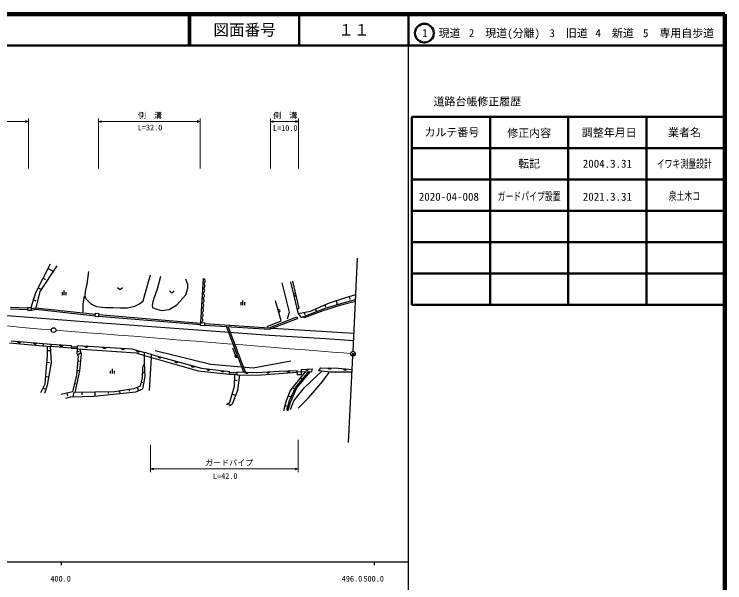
# Model space of a CAD drawing. Units: millimetres, scale not verified. Extents: x 40000 to 680000, y 20000 to 380000.
# Drawn here: x 453014 to 680000, y 198357 to 380000 of the extents above; entities that cross this region are included whole.
import ezdxf
from ezdxf.enums import TextEntityAlignment as Align

# ---------------------------------------------------------------- set-up
doc = ezdxf.new("R2010")
doc.units = ezdxf.units.MM
doc.header["$LTSCALE"] = 1000
doc.header["$PDMODE"] = 32
doc.header["$PDSIZE"] = 500
doc.linetypes.add('CHAIN', pattern=[18.5, 12, -1.5, 3.5, -1.5])
for name, color, linetype, lineweight in [('M-BGD', 7, 'Continuous', 25), ('M-BMK', 2, 'CHAIN', 13), ('M-BMK-OTRS', 5, 'Continuous', 25), ('M-BMK-SRVR', 3, 'Continuous', 25), ('M-STR-HTXT', 7, 'Continuous', 13), ('M-TTL', 2, 'Continuous', 140), ('M-TTL-BAND', 7, 'Continuous', 25), ('M-TTL-FRAM', 2, 'Continuous', 50), ('M-TTL-LINE', 7, 'Continuous', 50)]:
    doc.layers.add(name, color=color, linetype=linetype, lineweight=lineweight)
doc.layers.add('M-OTRS', color=6, linetype='Continuous')
doc.layers.add('M-TTL-TXT', color=7, linetype='Continuous')
doc.styles.add('ＭＳ ゴシック', font='')
doc.styles.get('ＭＳ ゴシック').set_extended_font_data('MS Gothic')

msp = doc.modelspace()

# ---------------------------------------------------------------- linework, layer by layer
at = {"layer": 'M-BGD'}
for p, q in [((459935, 291061), (464613, 300274)), ((466607, 299562), (461194, 291418)), ((463833, 298739), (465498, 297894)), ((462274, 295668), (463057, 295270)), ((512579, 281495), (513432, 295575)), ((540917, 284770), (538631, 294200)), ((541260, 294486), (543374, 285513)), ((541860, 294714), (543889, 286113)), ((458441, 286340), (459935, 291061)), ((461194, 291418), (459901, 286223)), ((460715, 292597), (461659, 292118)), ((468296, 291178), (468296, 290278)), ((468896, 291774), (468896, 290274)), ((469496, 291178), (469496, 290278)), ((459188, 288701), (459928, 288467)), ((525956, 288552), (525956, 287052)), ((538317, 281998), (536488, 288456)), ((553719, 287770), (558977, 289542)), ((555824, 288432), (556191, 287266)), ((557348, 287627), (562066, 288875)), ((557486, 287147), (562040, 288351)), ((558977, 289542), (562141, 290417)), ((560035, 289755), (560282, 288970)), ((451862, 286407), (457351, 286202)), ((457349, 286317), (458441, 286340)), ((457371, 285315), (457349, 286317)), ((458441, 286340), (458463, 285339)), ((458448, 286006), (459901, 286223)), ((459901, 286223), (478984, 284145)), ((525356, 287956), (525356, 287056)), ((526556, 287956), (526556, 287056)), ((543374, 285513), (543889, 286113)), ((544718, 283141), (552319, 286056)), ((547689, 285113), (553719, 287770)), ((552211, 287106), (552463, 286535)), ((552319, 286056), (557348, 287627)), ((552483, 285583), (557486, 287147)), ((428849, 285587), (453611, 283504)), ((451804, 285909), (457362, 285701)), ((458463, 285339), (457371, 285315)), ((458459, 285502), (459911, 285719)), ((459911, 285719), (478943, 283647)), ((478925, 283426), (479010, 284460)), ((479010, 284460), (480022, 284377)), ((480022, 284377), (479937, 283343)), ((479995, 284040), (512572, 281335)), ((540345, 282684), (540917, 284770)), ((543374, 285513), (543689, 284370)), ((543689, 284370), (547689, 285113)), ((543689, 284370), (544718, 283141)), ((552483, 285583), (545679, 282974)), ((545689, 284741), (545817, 284054)), ((549197, 285777), (549543, 284992)), ((453611, 283504), (472465, 282046)), ((472465, 282046), (501247, 279910)), ((479937, 283343), (478925, 283426)), ((479953, 283542), (512552, 280835)), ((512540, 280551), (512579, 281495)), ((512579, 281495), (513814, 281444)), ((533859, 280284), (538317, 281998)), ((534477, 279838), (543337, 283284)), ((534555, 279332), (543518, 282818)), ((543337, 283284), (543518, 282818)), ((545679, 282974), (545500, 283441)), ((501247, 279910), (517445, 278712)), ((513774, 280499), (512540, 280551)), ((513814, 281444), (513774, 280499)), ((513783, 280702), (534555, 279332)), ((513816, 281201), (534477, 279838)), ((526379, 265692), (520840, 280237)), ((526921, 265672), (521388, 280201)), ((535405, 279663), (561544, 278145)), ((517445, 278712), (534559, 277514)), ((534559, 277514), (552382, 276356)), ((451464, 275009), (462194, 274103)), ((452082, 275678), (462255, 274790)), ((462255, 274790), (462194, 274103)), ((462255, 274790), (464845, 274580)), ((552382, 276356), (561427, 275722)), ((462198, 274092), (464789, 273882)), ((463696, 271071), (463694, 273971)), ((463695, 272521), (464625, 272522)), ((464545, 273902), (464841, 268782)), ((464789, 273882), (464845, 274580)), ((471220, 273325), (464789, 273882)), ((464845, 274580), (471236, 274111)), ((471236, 274111), (471220, 273325)), ((471220, 273325), (473097, 273266)), ((471236, 273824), (473133, 273765)), ((473086, 273116), (472967, 271570)), ((473161, 274155), (473086, 273116)), ((473086, 273116), (492005, 271784)), ((473161, 274155), (490625, 273062)), ((474538, 271379), (473927, 273057)), ((490625, 273062), (494681, 271932)), ((498010, 272557), (515811, 268228)), ((524067, 270187), (522864, 273269)), ((462882, 261959), (463696, 271071)), ((473443, 270784), (472896, 264692)), ((472967, 271570), (473443, 270784)), ((473027, 272343), (473743, 272288)), ((473205, 271177), (474357, 271875)), ((473967, 266025), (474538, 271379)), ((492005, 271784), (494671, 270927)), ((494647, 268500), (494681, 271932)), ((494671, 270927), (496836, 270308)), ((496895, 271314), (494681, 271932)), ((496218, 259742), (496836, 270308)), ((496836, 270308), (496895, 271314)), ((496836, 270308), (511786, 266096)), ((496895, 271314), (512796, 266882)), ((463493, 268793), (464290, 268721)), ((464841, 268782), (463542, 261540)), ((473307, 269261), (473904, 269208)), ((494647, 268500), (493981, 267215)), ((494837, 264311), (494647, 268500)), ((515811, 268228), (529374, 267047)), ((529374, 267047), (541392, 269288)), ((472468, 259171), (473967, 266025)), ((473033, 266215), (473978, 266130)), ((483695, 266107), (483695, 265207)), ((484295, 266703), (484295, 265203)), ((484895, 266107), (484895, 265207)), ((493981, 267215), (493909, 263812)), ((511786, 266096), (521781, 265049)), ((512796, 266882), (521831, 265895)), ((521781, 265049), (521831, 265895)), ((524138, 265774), (524115, 264840)), ((524138, 265774), (530378, 265546)), ((530378, 265546), (537781, 265979)), ((530583, 264703), (543335, 265631)), ((537781, 265979), (543310, 266216)), ((547000, 265852), (542836, 260856)), ((542836, 261830), (546182, 265808)), ((543263, 260588), (547681, 265888)), ((543310, 266216), (543372, 264771)), ((544682, 265728), (543335, 265631)), ((544682, 266503), (548348, 266753)), ((544682, 266503), (544682, 265728)), ((544682, 265728), (548098, 265910)), ((544682, 265728), (544727, 264840)), ((545748, 260724), (551424, 266018)), ((548098, 265910), (548348, 266753)), ((550898, 267025), (550249, 266159)), ((550249, 266159), (554091, 265699)), ((550898, 267025), (556553, 266916)), ((554091, 265699), (560941, 265724)), ((556553, 266916), (560980, 266530)), ((463086, 264237), (464011, 264154)), ((472896, 264692), (471659, 259361)), ((493909, 263812), (493290, 261170)), ((493945, 265513), (494783, 265496)), ((494123, 260313), (494837, 264311)), ((521781, 265049), (524118, 264954)), ((524130, 265454), (521810, 265548)), ((523364, 261150), (523519, 264979)), ((524115, 264840), (530583, 264703)), ((525003, 264794), (524320, 259761)), ((544727, 264840), (543383, 264772)), ((544509, 263819), (544977, 263425)), ((551551, 262765), (553656, 265571)), ((461562, 259185), (462882, 261959)), ((463542, 261540), (462662, 258789)), ((472277, 262027), (472743, 261919)), ((493290, 261170), (491244, 260313)), ((493600, 262491), (494125, 262368)), ((521906, 256094), (523364, 261150)), ((523441, 263064), (524233, 263032)), ((541212, 259530), (542836, 261830)), ((547088, 257599), (551551, 262765)), ((462222, 260572), (462748, 260321)), ((471659, 259361), (468065, 258505)), ((469862, 258933), (470060, 258100)), ((472063, 259266), (471709, 257760)), ((485080, 259361), (472468, 259171)), ((474570, 259203), (474582, 258382)), ((478417, 257934), (491815, 259409)), ((478774, 259266), (478794, 257975)), ((482978, 259330), (482986, 258794)), ((491244, 260313), (485080, 259361)), ((486621, 259599), (486737, 258850)), ((489703, 260075), (489785, 259545)), ((491815, 259409), (494123, 260313)), ((492267, 260742), (492683, 259749)), ((524320, 259761), (522680, 255388)), ((539995, 256608), (541212, 259530)), ((542836, 260856), (540861, 256473)), ((541330, 256297), (543263, 260588)), ((542024, 260680), (542357, 260445)), ((542305, 256515), (545748, 260724)), ((469517, 257386), (471040, 257743)), ((471040, 257743), (478417, 257934)), ((522635, 258622), (523770, 258295)), ((539183, 253361), (539995, 256608)), ((540604, 258069), (541426, 257727)), ((541284, 253710), (542305, 256515)), ((543772, 254156), (547088, 257599)), ((520813, 255297), (521906, 256094)), ((521359, 255696), (521696, 255233)), ((522680, 255388), (521746, 254819)), ((539589, 254985), (540049, 254870)), ((540861, 256473), (539941, 253415)), ((540419, 253271), (541330, 256297))]:
    msp.add_line(p, q, dxfattribs=at)
for points in [[(476782, 297804), (476211, 293807), (475711, 291381), (475568, 290061), (475890, 289062), (477460, 287492), (479351, 286600), (482027, 286350), (484560, 286350), (486844, 286172), (489199, 286207), (491518, 286778), (493088, 287492), (494158, 288420), (494729, 290346), (496513, 296769)], [(499760, 296162), (498726, 292202), (497762, 289454), (497298, 288134), (497084, 287099), (497227, 286350), (497905, 285958), (499939, 285351), (502472, 285636), (504970, 287135), (507824, 290311), (508467, 292452), (508467, 293700), (507824, 295377)], [(513337, 294010), (513521, 294058), (513679, 294143), (513860, 294285), (513964, 294451), (514034, 294631), (514049, 294874), (514001, 295061), (513918, 295239), (513755, 295402), (513608, 295501), (513432, 295575)], [(513242, 292446), (513426, 292494), (513584, 292578), (513765, 292720), (513870, 292887), (513939, 293067), (513954, 293309), (513907, 293497), (513823, 293675), (513660, 293837), (513513, 293937), (513337, 294010)], [(486058, 292736), (486808, 292028), (487558, 292736)], [(502650, 291595), (503400, 290886), (504150, 291595)], [(513053, 289317), (513236, 289365), (513395, 289450), (513576, 289592), (513680, 289758), (513750, 289938), (513765, 290181), (513717, 290368), (513634, 290546), (513471, 290709), (513324, 290808), (513148, 290881)], [(513148, 290881), (513331, 290929), (513489, 291014), (513671, 291156), (513775, 291322), (513845, 291503), (513859, 291745), (513812, 291932), (513728, 292110), (513566, 292273), (513418, 292372), (513242, 292446)], [(542989, 289927), (542868, 289939), (542759, 289975), (542630, 290043), (542547, 290136), (542486, 290242), (542450, 290393), (542457, 290516), (542490, 290636), (542575, 290757), (542656, 290837), (542760, 290900)], [(475033, 284780), (474998, 287492), (475426, 289883)], [(512958, 287753), (513142, 287801), (513300, 287885), (513481, 288027), (513585, 288194), (513655, 288374), (513670, 288616), (513622, 288804), (513539, 288982), (513376, 289144), (513229, 289244), (513053, 289317)], [(512769, 284624), (512952, 284672), (513110, 284756), (513292, 284899), (513396, 285065), (513466, 285245), (513480, 285488), (513433, 285675), (513349, 285853), (513186, 286016), (513039, 286115), (512863, 286188)], [(512863, 286188), (513047, 286236), (513205, 286321), (513386, 286463), (513491, 286629), (513560, 286810), (513575, 287052), (513528, 287239), (513444, 287417), (513281, 287580), (513134, 287679), (512958, 287753)], [(512674, 283060), (512857, 283108), (513015, 283192), (513197, 283334), (513301, 283501), (513371, 283681), (513386, 283923), (513338, 284111), (513255, 284288), (513092, 284451), (512945, 284551), (512769, 284624)], [(537266, 285708), (537387, 285701), (537498, 285670), (537629, 285608), (537717, 285519), (537783, 285415), (537825, 285266), (537823, 285144), (537796, 285022), (537716, 284898), (537639, 284813), (537538, 284746)], [(512579, 281495), (512762, 281543), (512921, 281628), (513102, 281770), (513206, 281936), (513276, 282117), (513291, 282359), (513243, 282546), (513160, 282724), (512997, 282887), (512850, 282986), (512674, 283060)], [(455123, 275412), (455073, 275301), (455005, 275209), (454901, 275108), (454786, 275058), (454666, 275033), (454512, 275047), (454398, 275092), (454293, 275161), (454206, 275279), (454154, 275381), (454127, 275499)], [(460210, 274968), (460160, 274857), (460092, 274765), (459987, 274664), (459873, 274614), (459752, 274589), (459598, 274603), (459484, 274648), (459380, 274717), (459292, 274835), (459241, 274938), (459213, 275055)], [(468539, 274309), (468491, 274197), (468424, 274104), (468321, 274002), (468207, 273950), (468087, 273923), (467933, 273935), (467818, 273978), (467713, 274046), (467624, 274163), (467571, 274265), (467542, 274382)], [(476571, 273941), (476524, 273829), (476458, 273736), (476356, 273632), (476242, 273579), (476123, 273551), (475968, 273561), (475853, 273603), (475747, 273670), (475657, 273786), (475603, 273887), (475573, 274004)], [(482392, 273577), (482345, 273465), (482279, 273371), (482177, 273267), (482064, 273214), (481944, 273187), (481789, 273197), (481674, 273239), (481568, 273306), (481478, 273421), (481424, 273522), (481394, 273640)], [(488213, 273213), (488166, 273101), (488100, 273007), (487998, 272903), (487885, 272850), (487765, 272823), (487611, 272832), (487495, 272875), (487389, 272941), (487299, 273057), (487245, 273158), (487215, 273275)], [(493134, 272363), (493065, 272262), (492981, 272185), (492860, 272104), (492738, 272076), (492615, 272074), (492466, 272115), (492362, 272181), (492272, 272268), (492208, 272400), (492176, 272510), (492171, 272631)], [(500027, 270441), (499958, 270341), (499874, 270263), (499753, 270183), (499630, 270155), (499508, 270153), (499359, 270194), (499255, 270259), (499165, 270347), (499101, 270479), (499069, 270589), (499064, 270710)], [(523971, 271223), (524067, 270187), (523438, 271015)], [(505327, 268964), (505258, 268864), (505174, 268786), (505053, 268706), (504931, 268677), (504808, 268675), (504659, 268717), (504555, 268782), (504465, 268870), (504401, 269002), (504369, 269112), (504364, 269233)], [(510627, 267487), (510558, 267387), (510474, 267309), (510353, 267228), (510231, 267200), (510108, 267198), (509959, 267240), (509855, 267305), (509765, 267392), (509701, 267524), (509669, 267634), (509664, 267755)], [(515552, 266581), (515499, 266471), (515429, 266381), (515323, 266282), (515207, 266234), (515086, 266212), (514932, 266229), (514819, 266277), (514716, 266348), (514631, 266468), (514582, 266572), (514558, 266690)], [(520069, 266088), (520017, 265978), (519947, 265887), (519840, 265788), (519724, 265741), (519604, 265719), (519450, 265736), (519337, 265783), (519234, 265855), (519149, 265975), (519100, 266078), (519075, 266196)], [(527758, 265642), (527714, 265528), (527650, 265433), (527551, 265326), (527439, 265271), (527320, 265240), (527165, 265246), (527049, 265285), (526942, 265349), (526848, 265462), (526792, 265562), (526758, 265678)], [(534579, 265792), (534545, 265674), (534491, 265574), (534403, 265458), (534296, 265392), (534181, 265350), (534026, 265341), (533907, 265369), (533794, 265423), (533690, 265527), (533624, 265621), (533580, 265733)], [(541045, 266119), (541010, 266002), (540954, 265902), (540864, 265788), (540756, 265724), (540641, 265684), (540486, 265677), (540367, 265707), (540254, 265762), (540152, 265868), (540088, 265963), (540046, 266076)], [(547014, 266662), (546982, 266544), (546929, 266443), (546841, 266327), (546736, 266260), (546621, 266217), (546466, 266206), (546346, 266233), (546233, 266285), (546128, 266388), (546061, 266482), (546016, 266594)], [(554226, 266961), (554184, 266847), (554122, 266750), (554025, 266642), (553913, 266584), (553795, 266552), (553640, 266555), (553524, 266592), (553415, 266654), (553319, 266766), (553261, 266864), (553226, 266980)], [(559265, 266680), (559215, 266569), (559147, 266477), (559042, 266376), (558928, 266325), (558807, 266301), (558653, 266314), (558539, 266359), (558435, 266429), (558347, 266547), (558296, 266649), (558268, 266767)]]:
    msp.add_lwpolyline(points, dxfattribs=at)
at = {"layer": 'M-BMK'}
for points in [[(366033, 287521), (371000, 287069), (375979, 286641), (380951, 286237), (385933, 285834), (390903, 285413), (395882, 284973), (400850, 284527), (405829, 284084), (410799, 283662), (415783, 283280), (420760, 282920), (425744, 282520), (430712, 282059), (435690, 281605), (440666, 281224), (445652, 280854), (450619, 280414), (455591, 279922), (460217, 279502), (464858, 279135)], [(466354, 279017), (471328, 278618), (476312, 278226), (481288, 277848), (486274, 277484), (491251, 277124), (496233, 276725), (501200, 276286), (506179, 275866), (511155, 275495), (516140, 275125), (521112, 274738), (526094, 274340), (531066, 273939), (536050, 273538), (541024, 273140), (546007, 272749), (550981, 272360), (555963, 271966), (558214, 271786), (560476, 271605)]]:
    msp.add_lwpolyline(points, dxfattribs=at)
at = {"layer": 'M-BMK-OTRS'}
for p, q in [((561260, 272294), (562707, 302069)), ((559842, 243128), (561187, 270796))]:
    msp.add_line(p, q, dxfattribs=at)
at = {"layer": 'M-BMK-SRVR'}
for centre in [(465606, 279077), (561224, 271545)]:
    msp.add_circle(centre, 746, dxfattribs=at)
at = {"layer": 'M-OTRS'}
msp.add_point((561285, 271379), dxfattribs=at)
msp.add_point((561285, 271379), dxfattribs=at)
at = {"layer": 'M-STR-HTXT'}
for p, q in [((383981, 345704), (457610, 345704)), ((457610, 346704), (457610, 330743)), ((479889, 330743), (479889, 346704)), ((479889, 345704), (512449, 345704)), ((512449, 346704), (512449, 330743)), ((534890, 330743), (534890, 346704)), ((534890, 345704), (543837, 345704)), ((543837, 346704), (543837, 330743)), ((543755, 233731), (543755, 243978)), ((496578, 242437), (496578, 233731)), ((496578, 234731), (543755, 234731))]:
    msp.add_line(p, q, dxfattribs=at)
for points in [[(456610, 345991), (457610, 345704), (456610, 345419)], [(480889, 345416), (479889, 345704), (480889, 345989)], [(511449, 345991), (512449, 345704), (511449, 345419)], [(535890, 345416), (534890, 345704), (535890, 345989)], [(542837, 345991), (543837, 345704), (542837, 345419)], [(497578, 234444), (496578, 234731), (497578, 235016)], [(542755, 235019), (543755, 234731), (542755, 234446)]]:
    msp.add_lwpolyline(points, dxfattribs=at)
at = {"layer": 'M-TTL'}
for p, q in [((680000, 380000), (40000, 380000)), ((680000, 20000), (680000, 380000))]:
    msp.add_line(p, q, dxfattribs=at)
at = {"layer": 'M-TTL-BAND'}
for p, q in [((579000, 20000), (579000, 370000)), ((40000, 205000), (579000, 205000)), ((468000, 205000), (468000, 204000)), ((568000, 205000), (568000, 204000))]:
    msp.add_line(p, q, dxfattribs=at)
at = {"layer": 'M-TTL-FRAM'}
for p, q in [((580000, 347197), (580000, 287197)), ((580000, 347197), (680000, 347197)), ((580000, 287197), (680000, 287197))]:
    msp.add_line(p, q, dxfattribs=at)
at = {"layer": 'M-TTL-LINE'}
for p, q in [((508747, 380000), (508747, 370000)), ((509247, 380000), (509247, 370000)), ((543997, 380000), (543997, 370000)), ((579000, 380000), (579000, 370000)), ((40000, 370000), (680000, 370000)), ((605000, 347197), (605000, 287197)), ((630000, 347197), (630000, 287197)), ((655000, 347197), (655000, 287197)), ((580000, 337197), (680000, 337197)), ((580000, 327197), (680000, 327197)), ((580000, 317197), (680000, 317197)), ((580000, 307197), (680000, 307197)), ((580000, 297197), (680000, 297197))]:
    msp.add_line(p, q, dxfattribs=at)
msp.add_circle((584031, 373958), 3000, dxfattribs=at)

# ---------------------------------------------------------------- texts
at = {"layer": 'M-STR-HTXT', "style": 'ＭＳ ゴシック'}
for s, p in [('側\u3000溝', (492544, 346204)), ('側\u3000溝', (535738, 346204)), ('L=32.0', (492481, 342330)), ('L=10.0', (535676, 342184)), ('ガードパイプ', (513979, 235231)), ('L=42.0', (516479, 230987))]:
    msp.add_text(s, height=1833, dxfattribs=at).set_placement(p, align=Align.BOTTOM_LEFT)
for s, p in [('2020-04-008', (591864, 321692)), ('2021.3.31', (642500, 321692))]:
    msp.add_text(s, height=2566, dxfattribs=at).set_placement(p, align=Align.MIDDLE_CENTER)
at = {"layer": 'M-STR-HTXT', "style": 'ＭＳ ゴシック', "width": 0.7}
for s, p in [('ガードパイプ設置', (617500, 321801)), ('泉土木コ', (667077, 321910))]:
    msp.add_text(s, height=2566, dxfattribs=at).set_placement(p, align=Align.MIDDLE_CENTER)
at = {"layer": 'M-TTL-BAND', "style": 'ＭＳ ゴシック'}
for s, p in [('400.0', (467844, 198195)), ('496.0', (560914, 198195)), ('500.0', (567844, 198195))]:
    msp.add_text(s, height=1833, dxfattribs=at).set_placement(p, align=Align.BOTTOM_CENTER)
at = {"layer": 'M-TTL-TXT', "style": 'ＭＳ ゴシック'}
for s, height, p in [('図面番号', 3666, (526622, 375000)), ('１１', 3666, (561497, 375000)), ('1\u3000現道', 2566, (589448, 373958)), ('2\u3000現道(分離)', 2566, (609619, 373958)), ('3\u3000旧道', 2566, (630121, 373958)), ('4\u3000新道', 2566, (644824, 373958)), ('5\u3000専用自歩道', 2566, (665228, 373958)), ('道路台帳修正履歴', 2566, (600968, 352113)), ('カルテ番号', 2566, (592839, 342277)), ('修正内容', 2566, (617509, 342023)), ('調整年月日', 2566, (643089, 342197)), ('業者名', 2566, (667134, 342197)), ('転記', 2566, (617500, 332245)), ('2004.3.31', 2566, (642500, 332245))]:
    msp.add_text(s, height=height, dxfattribs=at).set_placement(p, align=Align.MIDDLE_CENTER)
at = {"layer": 'M-TTL-TXT', "style": 'ＭＳ ゴシック', "width": 0.7}
msp.add_text('イワキ測量設計', height=2566, dxfattribs=at).set_placement((667077, 332189), align=Align.MIDDLE_CENTER)

doc.saveas('drawing.dxf')
